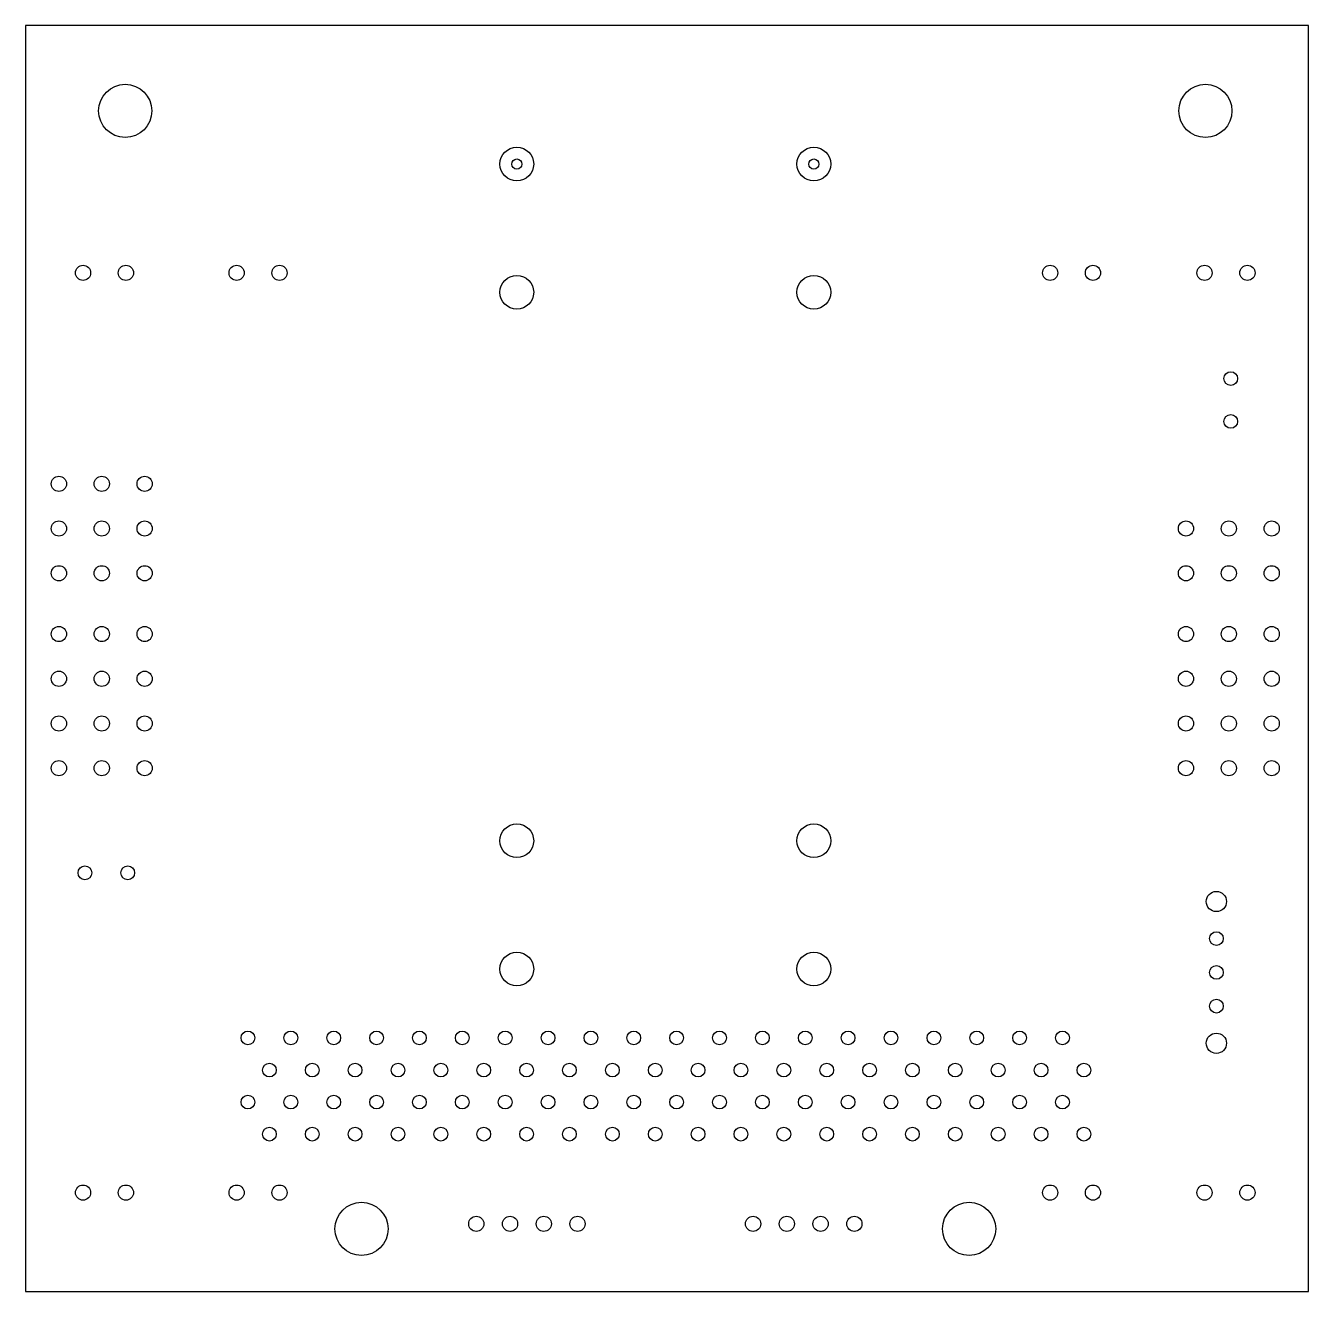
# Model space of a CAD drawing. Extents: x 374.5 to 450.5, y 490 to 565.
import ezdxf

# ---------------------------------------------------------------- set-up
doc = ezdxf.new("R2010")
doc.units = 0
doc.layers.get('0').update_dxf_attribs({"linetype": 'CONTINUOUS'})
doc.layers.add('_BOARD', color=254, linetype='CONTINUOUS')
doc.layers.add('_DRILL', color=251, linetype='CONTINUOUS')

# ---------------------------------------------------------------- blocks, each defined once
blk = doc.blocks.new('_HOLE')
blk.add_circle((0, 0), 0.5)

msp = doc.modelspace()

# ---------------------------------------------------------------- linework, layer by layer
at = {"layer": '_BOARD', "color": 3}
msp.add_lwpolyline([(374.5, 490), (450.5, 490), (450.5, 490), (450.5, 565), (450.5, 565), (374.5, 565), (374.5, 565), (374.5, 490), (374.5, 490)], close=True, dxfattribs=at)

# ---------------------------------------------------------------- block references
at = {"layer": '_DRILL'}
for p, xscale, yscale in [((380.4, 559.95), 3.15, 3.15), ((444.4, 559.95), 3.15, 3.15), ((403.6, 556.8), 2, 2), ((403.6, 556.8), 0.6, 0.6), ((421.2, 556.8), 2, 2), ((421.2, 556.8), 0.6, 0.6), ((377.9, 550.35), 0.9, 0.9), ((380.44, 550.35), 0.9, 0.9), ((387, 550.35), 0.9, 0.9), ((389.54, 550.35), 0.9, 0.9), ((435.2, 550.35), 0.9, 0.9), ((437.74, 550.35), 0.9, 0.9), ((444.35, 550.35), 0.9, 0.9), ((446.89, 550.35), 0.9, 0.9), ((403.6, 549.2), 2, 2), ((421.2, 549.2), 2, 2), ((445.9, 544.09), 0.813, 0.813), ((445.9, 541.55), 0.813, 0.813), ((376.47, 537.85), 0.9, 0.9), ((379.01, 537.85), 0.9, 0.9), ((381.55, 537.85), 0.9, 0.9), ((376.47, 535.2), 0.9, 0.9), ((379.01, 535.2), 0.9, 0.9), ((381.55, 535.2), 0.9, 0.9), ((443.25, 535.2), 0.9, 0.9), ((445.79, 535.2), 0.9, 0.9), ((448.33, 535.2), 0.9, 0.9), ((376.47, 532.55), 0.9, 0.9), ((379.01, 532.55), 0.9, 0.9), ((381.55, 532.55), 0.9, 0.9), ((443.25, 532.55), 0.9, 0.9), ((445.79, 532.55), 0.9, 0.9), ((448.33, 532.55), 0.9, 0.9), ((376.47, 528.95), 0.9, 0.9), ((379.01, 528.95), 0.9, 0.9), ((381.55, 528.95), 0.9, 0.9), ((443.25, 528.95), 0.9, 0.9), ((445.79, 528.95), 0.9, 0.9), ((448.33, 528.95), 0.9, 0.9), ((376.47, 526.3), 0.9, 0.9), ((379.01, 526.3), 0.9, 0.9), ((381.55, 526.3), 0.9, 0.9), ((443.25, 526.3), 0.9, 0.9), ((445.79, 526.3), 0.9, 0.9), ((448.33, 526.3), 0.9, 0.9), ((376.47, 523.65), 0.9, 0.9), ((379.01, 523.65), 0.9, 0.9), ((381.55, 523.65), 0.9, 0.9), ((443.25, 523.65), 0.9, 0.9), ((445.79, 523.65), 0.9, 0.9), ((448.33, 523.65), 0.9, 0.9), ((376.47, 521), 0.9, 0.9), ((379.01, 521), 0.9, 0.9), ((381.55, 521), 0.9, 0.9), ((443.25, 521), 0.9, 0.9), ((445.79, 521), 0.9, 0.9), ((448.33, 521), 0.9, 0.9), ((403.6, 516.7), 2, 2), ((421.2, 516.7), 2, 2), ((378.01, 514.8), 0.813, 0.813), ((380.55, 514.8), 0.813, 0.813), ((445.05, 513.1), 1.2, 1.2), ((445.05, 510.9), 0.813, 0.813), ((403.6, 509.1), 2, 2), ((421.2, 509.1), 2, 2), ((445.05, 508.9), 0.813, 0.813), ((445.05, 506.9), 0.813, 0.813), ((387.671, 505.015), 0.813, 0.813), ((390.212, 505.015), 0.813, 0.813), ((392.752, 505.015), 0.813, 0.813), ((395.291, 505.015), 0.813, 0.813), ((397.832, 505.015), 0.813, 0.813), ((400.372, 505.015), 0.813, 0.813), ((402.911, 505.015), 0.813, 0.813), ((405.452, 505.015), 0.813, 0.813), ((407.991, 505.015), 0.813, 0.813), ((410.531, 505.015), 0.813, 0.813), ((413.072, 505.015), 0.813, 0.813), ((415.611, 505.015), 0.813, 0.813), ((418.151, 505.015), 0.813, 0.813), ((420.692, 505.015), 0.813, 0.813), ((423.231, 505.015), 0.813, 0.813), ((425.772, 505.015), 0.813, 0.813), ((428.312, 505.015), 0.813, 0.813), ((430.851, 505.015), 0.813, 0.813), ((433.392, 505.015), 0.813, 0.813), ((435.932, 505.015), 0.813, 0.813), ((445.05, 504.7), 1.2, 1.2), ((388.942, 503.115), 0.813, 0.813), ((391.481, 503.115), 0.813, 0.813), ((394.022, 503.115), 0.813, 0.813), ((396.562, 503.115), 0.813, 0.813), ((399.101, 503.115), 0.813, 0.813), ((401.642, 503.115), 0.813, 0.813), ((404.182, 503.115), 0.813, 0.813), ((406.721, 503.115), 0.813, 0.813), ((409.262, 503.115), 0.813, 0.813), ((411.801, 503.115), 0.813, 0.813), ((414.341, 503.115), 0.813, 0.813), ((416.882, 503.115), 0.813, 0.813), ((419.421, 503.115), 0.813, 0.813), ((421.962, 503.115), 0.813, 0.813), ((424.502, 503.115), 0.813, 0.813), ((427.041, 503.115), 0.813, 0.813), ((429.582, 503.115), 0.813, 0.813), ((432.122, 503.115), 0.813, 0.813), ((434.661, 503.115), 0.813, 0.813), ((437.202, 503.115), 0.813, 0.813), ((387.671, 501.215), 0.813, 0.813), ((390.212, 501.215), 0.813, 0.813), ((392.752, 501.215), 0.813, 0.813), ((395.291, 501.215), 0.813, 0.813), ((397.832, 501.215), 0.813, 0.813), ((400.372, 501.215), 0.813, 0.813), ((402.911, 501.215), 0.813, 0.813), ((405.452, 501.215), 0.813, 0.813), ((407.991, 501.215), 0.813, 0.813), ((410.531, 501.215), 0.813, 0.813), ((413.072, 501.215), 0.813, 0.813), ((415.611, 501.215), 0.813, 0.813), ((418.151, 501.215), 0.813, 0.813), ((420.692, 501.215), 0.813, 0.813), ((423.231, 501.215), 0.813, 0.813), ((425.772, 501.215), 0.813, 0.813), ((428.312, 501.215), 0.813, 0.813), ((430.851, 501.215), 0.813, 0.813), ((433.392, 501.215), 0.813, 0.813), ((435.932, 501.215), 0.813, 0.813), ((388.942, 499.315), 0.813, 0.813), ((391.481, 499.315), 0.813, 0.813), ((394.022, 499.315), 0.813, 0.813), ((396.562, 499.315), 0.813, 0.813), ((399.101, 499.315), 0.813, 0.813), ((401.642, 499.315), 0.813, 0.813), ((404.182, 499.315), 0.813, 0.813), ((406.721, 499.315), 0.813, 0.813), ((409.262, 499.315), 0.813, 0.813), ((411.801, 499.315), 0.813, 0.813), ((414.341, 499.315), 0.813, 0.813), ((416.882, 499.315), 0.813, 0.813), ((419.421, 499.315), 0.813, 0.813), ((421.962, 499.315), 0.813, 0.813), ((424.502, 499.315), 0.813, 0.813), ((427.041, 499.315), 0.813, 0.813), ((429.582, 499.315), 0.813, 0.813), ((432.122, 499.315), 0.813, 0.813), ((434.661, 499.315), 0.813, 0.813), ((437.202, 499.315), 0.813, 0.813), ((377.9, 495.85), 0.9, 0.9), ((380.44, 495.85), 0.9, 0.9), ((387, 495.85), 0.9, 0.9), ((389.54, 495.85), 0.9, 0.9), ((435.2, 495.85), 0.9, 0.9), ((437.74, 495.85), 0.9, 0.9), ((444.35, 495.85), 0.9, 0.9), ((446.89, 495.85), 0.9, 0.9), ((394.4, 493.7), 3.15, 3.15), ((430.4, 493.7), 3.15, 3.15), ((401.2, 494), 0.9, 0.9), ((403.2, 494), 0.9, 0.9), ((405.2, 494), 0.9, 0.9), ((407.2, 494), 0.9, 0.9), ((417.6, 494), 0.9, 0.9), ((419.6, 494), 0.9, 0.9), ((421.6, 494), 0.9, 0.9), ((423.6, 494), 0.9, 0.9)]:
    msp.add_blockref('_HOLE', p, dxfattribs=dict(at, xscale=xscale, yscale=yscale))

doc.saveas('drawing.dxf')
